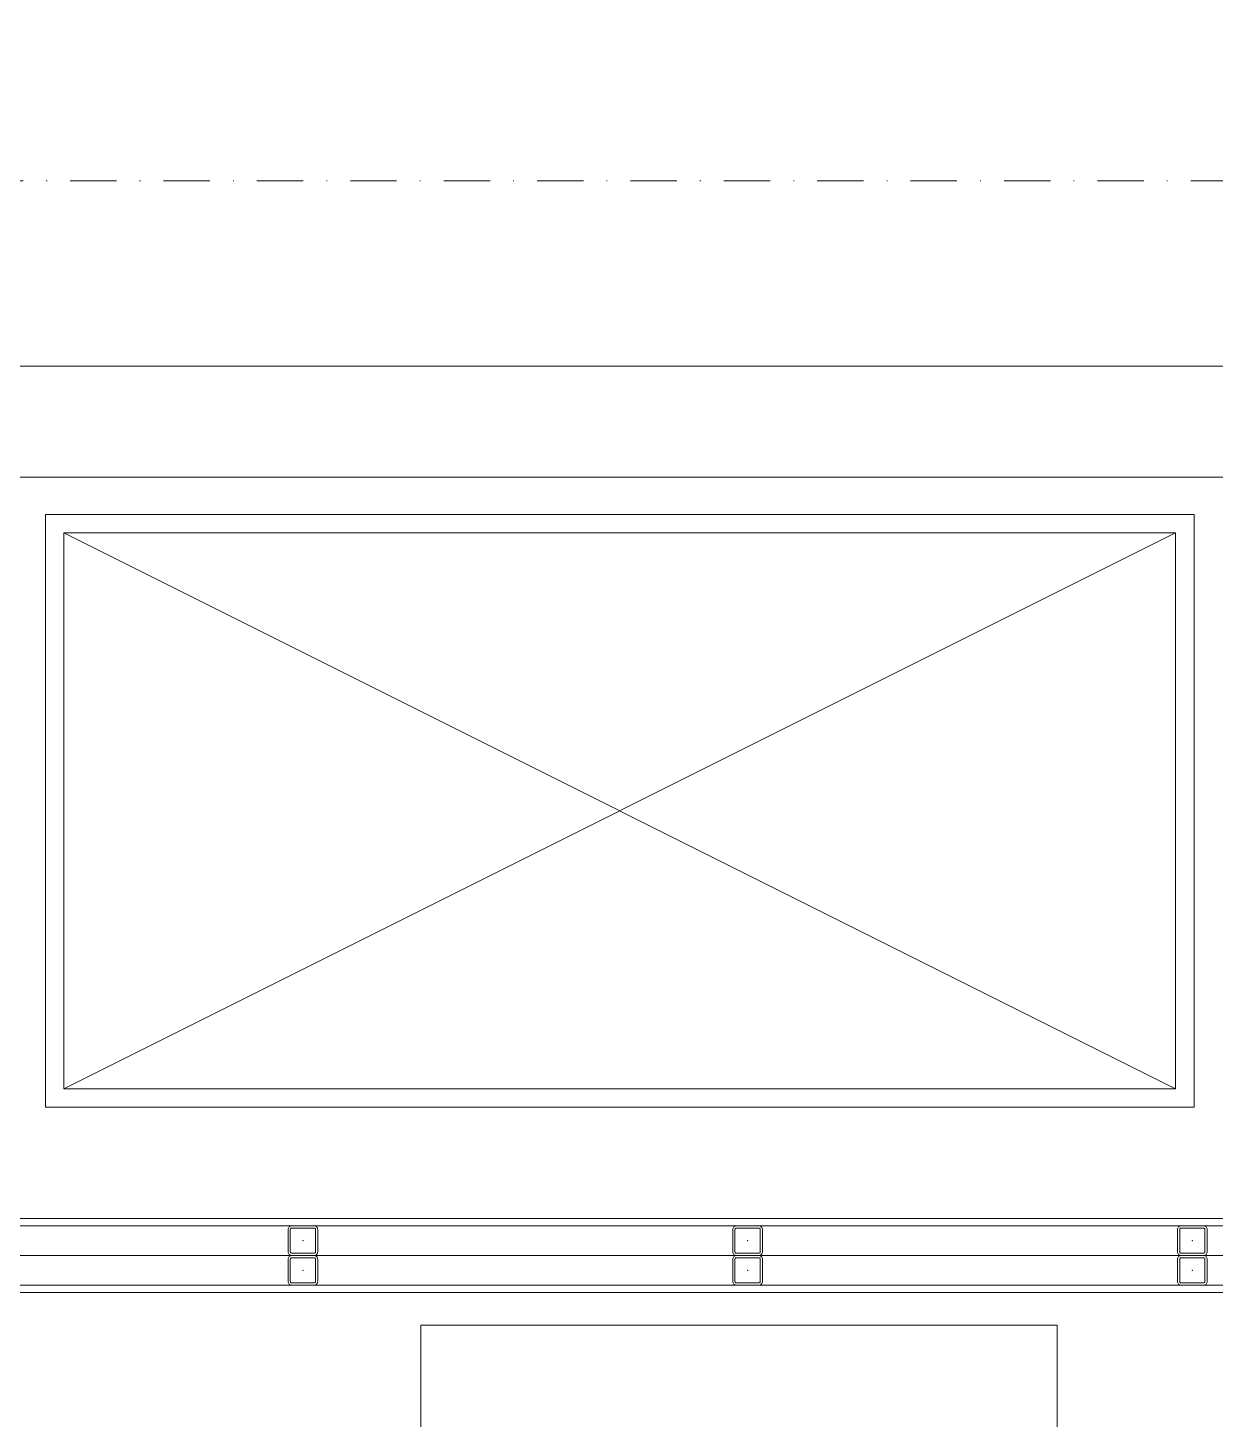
# Model space of a CAD drawing. Extents: x -1281 to 23780, y 0 to 7214.
# Drawn here: x 7212.4 to 7372.6, y 1817.9 to 2005.7 of the extents above; entities that cross this region are included whole.
import ezdxf

# ---------------------------------------------------------------- set-up
doc = ezdxf.new("R2010")
doc.units = 0
doc.header["$LTSCALE"] = 25
doc.header["$MEASUREMENT"] = 0
for name, pattern in [('DASHDOT2', [0.5, 0.25, -0.125, 0, -0.125]), ('DOT2', [0.125, 0, -0.125]), ('HIDDEN', [0.375, 0.25, -0.125])]:
    doc.linetypes.add(name, pattern=pattern)
doc.layers.get('0').update_dxf_attribs({"color": 9, "lineweight": 9})
for name, color, linetype, lineweight in [('00', 9, 'Continuous', 9), ('05', 9, 'Continuous', 9), ('06D', 9, 'Continuous', 9), ('10', 9, 'Continuous', 9), ('11', 9, 'Continuous', 9), ('20', 9, 'DOT2', 9), ('24', 9, 'DASHDOT2', 9), ('33', 9, 'BATTING', 9), ('35', 9, 'Continuous', 9)]:
    doc.layers.add(name, color=color, linetype=linetype, lineweight=lineweight)
doc.linetypes.add('BATTING', pattern='A,0.0001,-0.1,[134,ltypeshp.shx,S=0.1,R=0,X=-0.1,Y=0],-0.2,[134,ltypeshp.shx,S=0.1,R=180,X=0.1,Y=0],-0.1', length=0.4001)

# ---------------------------------------------------------------- blocks, each defined once
blk = doc.blocks.new('p-ma-audi')
at = {"flags": 128}
blk.add_lwpolyline([(-7.57, 200), (-7.57, 214.96), (-93.45, 214.96), (-93.45, 155.19), (-85.7, 155.19)], dxfattribs=at)
blk = doc.blocks.new('Prf-40x40')
for points in [[(1.5, -2), (-1.5, -2, -0.414214), (-2, -1.5), (-2, 1.5, -0.414214), (-1.5, 2), (1.5, 2, -0.414214), (2, 1.5), (2, -1.5, -0.414214)], [(1.5, -1.7), (-1.5, -1.7, -0.414214), (-1.7, -1.5), (-1.7, 1.5, -0.414214), (-1.5, 1.7), (1.5, 1.7, -0.414214), (1.7, 1.5), (1.7, -1.5, -0.414214)]]:
    blk.add_lwpolyline(points, format="xyb", close=True)
blk.add_point((0, 0))

msp = doc.modelspace()

# ---------------------------------------------------------------- linework, layer by layer
at = {"layer": '00'}
msp.add_lwpolyline([(7207.5, 1945), (7827.5, 1945), (7827.5, 1960), (7207.5, 1960)], close=True, dxfattribs=at)
at = {"layer": '06D'}
for p, q in [((7217.25, 1937.5), (7367.25, 1862.5)), ((7367.25, 1937.5), (7217.25, 1862.5))]:
    msp.add_line(p, q, dxfattribs=at)
msp.add_lwpolyline([(7129.5, 1840), (7898.61, 1840), (7904.5, 1840), (7904.5, 1846.13), (7904.5, 1943)], dxfattribs=at)
for points in [[(7369.75, 1860), (7214.75, 1860), (7214.75, 1940), (7369.75, 1940)], [(7367.25, 1862.5), (7217.25, 1862.5), (7217.25, 1937.5), (7367.25, 1937.5)]]:
    msp.add_lwpolyline(points, close=True, dxfattribs=at)
at = {"layer": '11'}
for points in [[(7126.5, 1836), (7908.5, 1836), (7908.5, 1945)], [(7127.5, 1835), (7909.5, 1835), (7909.5, 1945), (7899.5, 1945), (7899.5, 1845), (7127.5, 1845)], [(7900.5, 1944), (7900.5, 1844), (7127.5, 1844)]]:
    msp.add_lwpolyline(points, dxfattribs=at)
at = {"layer": '20', "linetype": 'HIDDEN', "lineweight": 0}
msp.add_lwpolyline([(7129.5, 979.76, -0.152644), (10705.5, 2076.19, -0.10573)], format="xyb", dxfattribs=at)
at = {"layer": '24'}
msp.add_lwpolyline([(6827.5, 1985), (11027.5, 1985)], dxfattribs=at)
at = {"layer": '33', "ltscale": 0.4}
msp.add_lwpolyline([(7129.5, 1840), (7898.61, 1840), (7904.5, 1840), (7904.5, 1846.13), (7904.5, 1943)], dxfattribs=at)
at = {"layer": '35'}
msp.add_lwpolyline([(7497.5, 1835), (7497.5, 1182.71), (7497.58, 1182.57, 0.017498), (7129.5, 947.48), (7129.5, 1835)], format="xyb", close=True, dxfattribs=at)

# ---------------------------------------------------------------- block references
at = {"layer": '05', "color": 7}
msp.add_blockref('p-ma-audi', (7358.84, 1615.66), dxfattribs=at)
at = {"layer": '10', "xscale": -1}
for p in [(7249.5, 1842), (7309.5, 1842), (7369.5, 1842), (7249.5, 1838), (7309.5, 1838), (7369.5, 1838)]:
    msp.add_blockref('Prf-40x40', p, dxfattribs=at)

doc.saveas('drawing.dxf')
